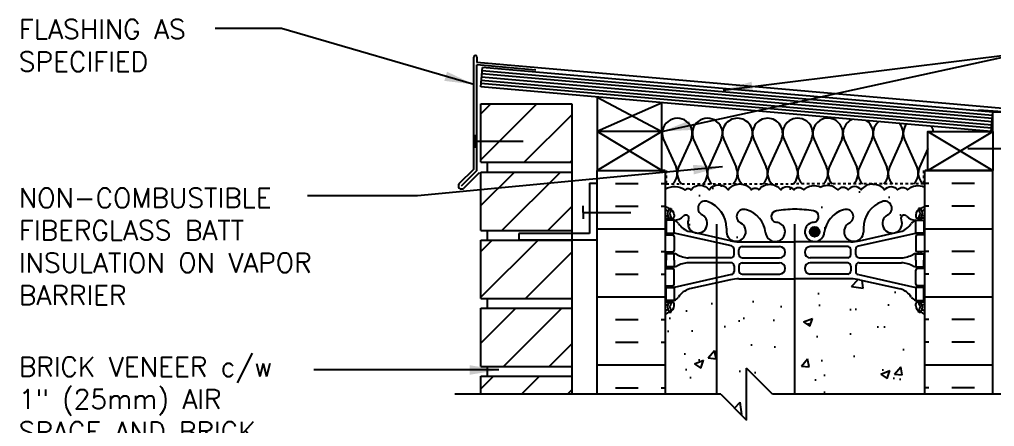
# Model space of a CAD drawing. Header units: inches. Extents: x 188 to 308, y 239 to 325.
# Drawn here: x 251.03 to 288.6, y 309.8 to 325.5 of the extents above; entities that cross this region are included whole.
import ezdxf

# ---------------------------------------------------------------- set-up
doc = ezdxf.new("R2010")
doc.units = ezdxf.units.IN
doc.header["$LTSCALE"] = 0.5
doc.header["$MEASUREMENT"] = 0
doc.linetypes.add('DASHED2', pattern=[0.375, 0.25, -0.125])
for name, color, linetype in [('HATCH', 12, 'Continuous'), ('line25', 2, 'Continuous'), ('LINE3', 3, 'Continuous'), ('LINE50', 5, 'Continuous'), ('LINE9', 9, 'Continuous'), ('TEXT', 4, 'Continuous'), ('Web_Edge', 9, 'Continuous')]:
    doc.layers.add(name, color=color, linetype=linetype)
doc.styles.add('DIM', font='romans.shx', dxfattribs={"width": 0.7})
doc.styles.add('ROMANS', font='romans.shx', dxfattribs={"height": 1.125})
doc.dimstyles.new('ext_12', dxfattribs={"dimscale": 12, "dimtxt": 0.09375, "dimasz": 0.09375, "dimexe": 0.09375, "dimexo": 0.0625, "dimgap": 0.0625, "dimtad": 1, "dimdec": 1, "dimzin": 3, "dimdsep": 46, "dimlunit": 4, "dimtxsty": 'DIM', "dimcen": 0.09, "dimdle": 0.09375, "dimclrt": 4, "dimadec": 0, "dimazin": 0, "dimtfac": 1, "dimtdec": 1, "dimtmove": 2, "dimatfit": 3, "dimfxl": 1, "dimfrac": 2, "dimtolj": 1, "dimtzin": 0, "dimarcsym": 0})

msp = doc.modelspace()

# ---------------------------------------------------------------- hatches: boundary and pattern name
at = {"layer": 'HATCH'}
h = msp.add_hatch(dxfattribs=at)
h.set_pattern_fill('ANSI31', color=256, scale=10, style=0)
h.set_pattern_definition([(45, (270.7593, 311.432), (-0.883883, 0.883883), [])])
h.paths.add_polyline_path([(272.311, 311.739), (268.811, 311.739), (268.811, 311.051), (272.311, 311.051)])
h.paths.add_polyline_path([(272.311, 314.364), (268.811, 314.364), (268.811, 312.114), (272.311, 312.114)])
h.paths.add_polyline_path([(272.311, 316.989), (268.811, 316.989), (268.811, 314.739), (272.311, 314.739)])
h.paths.add_polyline_path([(272.311, 319.614), (268.811, 319.614), (268.811, 317.364), (272.311, 317.364)])
h.paths.add_polyline_path([(272.311, 322.239), (268.811, 322.239), (268.811, 319.989), (272.311, 319.989)])
h.paths.add_polyline_path([(272.313, 303.239), (268.811, 303.239), (268.811, 300.989), (272.314, 300.989)])
h.paths.add_polyline_path([(272.313, 305.864), (268.811, 305.864), (268.811, 303.614), (272.313, 303.614)])
h.paths.add_polyline_path([(272.312, 308.551), (268.811, 308.551), (268.811, 306.239), (272.312, 306.239)])
h.paths.add_polyline_path([(272.313, 284.864), (268.811, 284.864), (268.811, 282.614), (272.312, 282.614)])
h.paths.add_polyline_path([(272.313, 287.489), (268.811, 287.489), (268.811, 285.239), (272.313, 285.239)])
h.paths.add_polyline_path([(272.314, 290.114), (268.811, 290.114), (268.811, 287.864), (272.313, 287.864)])
h.paths.add_polyline_path([(272.314, 292.739), (268.811, 292.739), (268.811, 290.489), (272.314, 290.489)])
h.paths.add_polyline_path([(272.315, 295.364), (268.811, 295.364), (268.811, 293.114), (272.314, 293.114)])
h.paths.add_polyline_path([(272.315, 297.989), (268.811, 297.989), (268.811, 295.739), (272.315, 295.739)])
h.paths.add_polyline_path([(272.314, 300.614), (268.811, 300.614), (268.811, 298.364), (272.315, 298.364)])
h.paths.add_polyline_path([(272.311, 274.364), (268.811, 274.364), (268.811, 272.491), (272.311, 272.491)])
h.paths.add_polyline_path([(272.311, 276.989), (268.811, 276.989), (268.811, 274.739), (272.311, 274.739)])
h.paths.add_polyline_path([(272.312, 279.614), (268.811, 279.614), (268.811, 277.364), (272.311, 277.364)])
h.paths.add_polyline_path([(272.312, 282.239), (270.273, 282.239), (268.811, 282.239), (268.811, 279.989), (272.312, 279.989)])
h = msp.add_hatch(dxfattribs=at)
h.set_pattern_fill('INSUL', color=256, scale=7, style=0)
h.set_pattern_definition([(0, (-2650.2533, -94.703), (0, 2.625), []), (0, (-2650.2533, -93.828), (0, 2.625), [0.875, -0.875]), (0, (-2650.2533, -92.953), (0, 2.625), [0.875, -0.875])])
h.paths.add_polyline_path([(275.908, 319.676), (273.283, 319.676), (273.283, 311.051), (275.908, 311.051)])
h = msp.add_hatch(dxfattribs=at)
h.set_pattern_fill('INSUL', color=256, scale=7, style=0)
h.set_pattern_definition([(180, (3212.0698, -94.703), (0, 2.625), []), (180, (3212.0698, -93.828), (0, 2.625), [0.875, -0.875]), (180, (3212.0698, -92.953), (0, 2.625), [0.875, -0.875])])
h.paths.add_polyline_path([(288.533, 319.676), (285.908, 319.676), (285.908, 311.051), (288.533, 311.051)])
h = msp.add_hatch(dxfattribs=at)
h.set_pattern_fill('AR-CONC', color=256, scale=0.5)
h.set_pattern_definition([(50, (0, 0), (3.5863, -0.31376), [0.375, -4.125]), (355, (0, 0), (-0.693757, 3.76096), [0.3, -3.3]), (100.4514, (0.299, -0.026), (2.892544, 3.4472), [0.3187, -3.50571]), (46.1842, (0, 1), (5.336207, -0.827596), [0.5625, -6.1875]), (96.6356, (0.4447, 0.931), (4.67331, 4.87059), [0.47805, -5.25857]), (351.1842, (0, 1), (4.67331, 4.87059), [0.45, -4.95]), (21, (0.5, 0.75), (2.984535, -2.013094), [0.375, -4.125]), (326, (0.5, 0.75), (1.216577, 3.62575), [0.3, -3.3]), (71.4514, (0.7487, 0.5822), (4.201112, 1.612656), [0.3187, -3.50571]), (37.5, (0, 0), (0.0607993, 1.6644693), [0, -3.26, 0, -3.35, 0, -3.3125]), (7.5, (0, 0), (1.315348, 1.9720586), [0, -1.91, 0, -3.185, 0, -1.2625]), (327.5, (-1.115, 0), (2.669112, -0.1127744), [0, -1.25, 0, -3.9, 0, -5.175]), (317.5, (-1.615, 0), (2.915931, 0.500525), [0, -1.625, 0, -2.59, 0, -3.675])])
h.paths.add_polyline_path([(285.908, 319.027, 0.336749), (285.246, 318.922, 0.520567), (284.859, 318.922, 0.520567), (284.36, 318.922, 0.259173), (283.908, 319.141, 0.259173), (283.457, 318.922, 0.520567), (282.957, 318.922, 0.520567), (282.57, 318.922, 0.336749), (281.908, 319.027, 0.336749), (281.246, 318.922, 0.520567), (280.859, 318.922, 0.520567), (280.36, 318.922, 0.520567), (279.513, 318.922, 0.520567), (279.231, 318.922, 0.520567), (278.336, 318.922, 0.520567), (277.597, 318.922, 0.520567), (276.904, 318.922, 0.520567), (276.683, 318.922, 0.321585), (275.908, 318.947), (275.908, 318.307, 0.088416), (276.054, 318.209), (276.144, 318.209), (276.144, 318.168, -0.249069), (276.254, 317.96), (276.254, 317.893, -0.414214), (276.192, 317.83), (276.144, 317.83), (276.144, 317.76), (276.249, 317.76, 0.231736), (276.607, 317.911, -0.8344), (276.818, 317.786), (276.807, 317.765, 2.155404), (277.345, 317.959, -1), (277.559, 318.47, -0.311223), (278.268, 317.454), (278.267, 317.289, 1.661382), (278.828, 317.642, -1), (279.042, 318.153, -0.30095), (279.778, 317.281, 1.661382), (280.339, 317.633, 0.055617), (280.16, 317.679, -0.843243), (280.194, 318.111, -0.047544), (280.908, 318.176, -0.047544), (281.622, 318.111, -0.843243), (281.656, 317.679, 0.055617), (281.477, 317.633, 1.661382), (282.038, 317.281, -0.30095), (282.774, 318.153, -1), (282.988, 317.642, 1.661382), (283.549, 317.289), (283.549, 317.454, -0.311223), (284.258, 318.47, -1), (284.471, 317.959, 2.155404), (285.01, 317.765), (284.998, 317.786, -0.834375), (285.21, 317.911, 0.23174), (285.567, 317.76), (285.672, 317.76), (285.672, 317.83), (285.625, 317.83, -0.414214), (285.562, 317.893), (285.562, 317.96, -0.249069), (285.672, 318.168), (285.672, 318.209), (285.762, 318.209, 0.08841), (285.908, 318.307)])
h.paths.add_polyline_path([(285.908, 314.114, 0.08841), (285.762, 314.212), (285.672, 314.212), (285.672, 314.253, -0.249069), (285.562, 314.46), (285.562, 314.528, -0.414214), (285.625, 314.59), (285.672, 314.59), (285.672, 314.66), (285.567, 314.66, -0.168672), (285.381, 314.81, 0.17445), (284.974, 315.106), (283.393, 315.459, 0.054974), (283.066, 315.495), (280.908, 315.495), (278.75, 315.495, 0.054974), (278.423, 315.459), (276.843, 315.106, 0.17445), (276.435, 314.81, -0.168672), (276.249, 314.66), (276.144, 314.66), (276.144, 314.59), (276.192, 314.59, -0.414214), (276.254, 314.528), (276.254, 314.46, -0.249069), (276.144, 314.253), (276.144, 314.212), (276.054, 314.212, 0.088416), (275.908, 314.114), (275.908, 311.051), (278.047, 311.051), (279.047, 310.051), (279.047, 312.051), (280.047, 311.051), (285.908, 311.051)])
h.paths.add_polyline_path([(285.908, 308.551), (280.047, 308.551), (279.047, 309.551), (279.047, 307.551), (278.047, 308.551), (275.908, 308.551), (275.908, 305.743, 0.088416), (276.054, 305.646), (276.144, 305.646), (276.144, 305.604, -0.249069), (276.254, 305.397), (276.254, 305.329, -0.414214), (276.192, 305.267), (276.144, 305.267), (276.144, 305.197), (276.249, 305.197, -0.168672), (276.435, 305.047, 0.17445), (276.843, 304.751), (278.423, 304.399, 0.054974), (278.75, 304.362), (280.908, 304.362), (283.066, 304.362, 0.054974), (283.393, 304.399), (284.974, 304.751, 0.17445), (285.381, 305.047, -0.168672), (285.567, 305.197), (285.672, 305.197), (285.672, 305.267), (285.625, 305.267, -0.414214), (285.562, 305.329), (285.562, 305.397, -0.249069), (285.672, 305.604), (285.672, 305.646), (285.762, 305.646, 0.08841), (285.908, 305.743)])
h.paths.add_polyline_path([(285.908, 301.551, 0.08841), (285.762, 301.648), (285.672, 301.648), (285.672, 301.69, -0.249069), (285.562, 301.897), (285.562, 301.964, -0.414214), (285.625, 302.027), (285.672, 302.027), (285.672, 302.097), (285.567, 302.097, 0.231736), (285.21, 301.946, -0.8344), (284.998, 302.071), (285.01, 302.093, 2.155404), (284.471, 301.898, -1), (284.258, 301.387, -0.311223), (283.549, 302.403), (283.549, 302.568, 1.661382), (282.988, 302.215, -1), (282.774, 301.704, -0.307094), (282.036, 302.6, 1.604516), (281.477, 302.224, 0.044004), (281.618, 302.185, -0.921438), (281.622, 301.746, -0.047544), (280.908, 301.681, -0.047544), (280.194, 301.746, -0.921438), (280.198, 302.185, 0.044004), (280.339, 302.224, 1.604516), (279.781, 302.6, -0.307094), (279.042, 301.704, -1), (278.828, 302.215, 1.661382), (278.267, 302.568), (278.268, 302.423, -0.316114), (277.559, 301.387, -1), (277.345, 301.898, 2.135543), (276.805, 302.098, -0.940447), (276.607, 301.946, 0.23174), (276.249, 302.097), (276.144, 302.097), (276.144, 302.027), (276.192, 302.027, -0.414214), (276.254, 301.964), (276.254, 301.897, -0.249069), (276.144, 301.69), (276.144, 301.648), (276.054, 301.648, 0.088416), (275.908, 301.551), (275.908, 299.551), (275.908, 297.551, 0.088416), (276.054, 297.453), (276.144, 297.453), (276.144, 297.412, -0.249069), (276.254, 297.205), (276.273, 297.503), (278.134, 297.503), (278.134, 297.551), (285.908, 297.551)])
h.paths.add_polyline_path([(278.134, 297.503), (276.273, 297.503), (276.273, 295.051), (278.134, 295.051)])
h.paths.add_polyline_path([(280.661, 294.739), (278.75, 294.739, 0.054974), (278.423, 294.703), (276.843, 294.35, 0.17445), (276.435, 294.054, -0.168672), (276.249, 293.905), (276.144, 293.905), (276.144, 293.835), (276.192, 293.835, -0.414214), (276.254, 293.772), (276.254, 293.705, -0.249069), (276.144, 293.497), (276.144, 293.456), (276.054, 293.456, 0.088416), (275.908, 293.358), (275.908, 287.743, 0.088416), (276.054, 287.646), (276.144, 287.646), (276.144, 287.604, -0.249069), (276.254, 287.397), (276.254, 287.329, -0.414214), (276.192, 287.267), (276.144, 287.267), (276.144, 287.197), (276.249, 287.197, -0.168672), (276.435, 287.047, 0.17445), (276.843, 286.751), (278.423, 286.399, 0.054974), (278.75, 286.362), (280.908, 286.362), (283.066, 286.362, 0.054974), (283.393, 286.399), (284.974, 286.751, 0.17445), (285.381, 287.047, -0.168672), (285.567, 287.197), (285.672, 287.197), (285.672, 287.267), (285.625, 287.267, -0.414214), (285.562, 287.329), (285.562, 287.397, -0.249069), (285.672, 287.604), (285.672, 287.646), (285.762, 287.646, 0.08841), (285.908, 287.743), (285.908, 293.358, 0.08841), (285.762, 293.456), (285.672, 293.456), (285.672, 293.497, -0.249069), (285.562, 293.705), (285.562, 293.772, -0.414214), (285.625, 293.835), (285.672, 293.835), (285.672, 293.905), (285.567, 293.905, -0.168672), (285.381, 294.054, 0.17445), (284.974, 294.35), (283.393, 294.703, 0.054974), (283.066, 294.739), (281.161, 294.739), (281.161, 290.999), (281.44, 290.999), (281.44, 290.772), (281.18, 290.772), (280.911, 290.772), (280.383, 290.772), (280.383, 290.999), (280.661, 290.999)])
h.paths.add_polyline_path([(285.908, 283.551, 0.08841), (285.762, 283.648), (285.672, 283.648), (285.672, 283.69, -0.249069), (285.562, 283.897), (285.562, 283.964, -0.414214), (285.625, 284.027), (285.672, 284.027), (285.672, 284.097), (285.567, 284.097, 0.231736), (285.21, 283.946, -0.8344), (284.998, 284.071), (285.01, 284.093, 2.155404), (284.471, 283.898, -1), (284.258, 283.387, -0.311223), (283.549, 284.403), (283.549, 284.568, 1.661382), (282.988, 284.215, -1), (282.774, 283.704, -0.307094), (282.036, 284.6, 1.604516), (281.477, 284.224, 0.044004), (281.618, 284.185, -0.921438), (281.622, 283.746, -0.047544), (280.908, 283.681, -0.047544), (280.194, 283.746, -0.921438), (280.198, 284.185, 0.044004), (280.339, 284.224, 1.604516), (279.781, 284.6, -0.307094), (279.042, 283.704, -1), (278.828, 284.215, 1.661382), (278.267, 284.568), (278.268, 284.423, -0.316114), (277.559, 283.387, -1), (277.345, 283.898, 2.135543), (276.805, 284.098, -0.940447), (276.607, 283.946, 0.23174), (276.249, 284.097), (276.144, 284.097), (276.144, 284.027), (276.192, 284.027, -0.414214), (276.254, 283.964), (276.254, 283.897, -0.249069), (276.144, 283.69), (276.144, 283.648), (276.054, 283.648, 0.088416), (275.908, 283.551), (275.908, 281.551), (275.908, 279.551, 0.088416), (276.054, 279.453), (276.144, 279.453), (276.144, 279.412, -0.249069), (276.254, 279.205), (276.254, 279.137, -0.414214), (276.192, 279.075), (276.144, 279.075), (276.144, 279.005), (276.249, 279.005, 0.231736), (276.607, 279.156, -0.8344), (276.818, 279.03), (276.807, 279.009, 2.155404), (277.345, 279.203, -1), (277.559, 279.714, -0.311223), (278.268, 278.698), (278.267, 278.533, 1.661382), (278.828, 278.886, -1), (279.042, 279.397, -0.307094), (279.781, 278.502, 1.604516), (280.339, 278.877, 0.044004), (280.198, 278.917, -0.921438), (280.194, 279.355, -0.047544), (280.908, 279.42, -0.047544), (281.622, 279.355, -0.921438), (281.618, 278.917, 0.044004), (281.477, 278.877, 1.604516), (282.036, 278.502, -0.307094), (282.774, 279.397, -1), (282.988, 278.886, 1.661382), (283.549, 278.533), (283.549, 278.679, -0.316114), (284.258, 279.714, -1), (284.471, 279.203, 2.135543), (285.012, 279.004, -0.940447), (285.21, 279.156, 0.23174), (285.567, 279.005), (285.672, 279.005), (285.672, 279.075), (285.625, 279.075, -0.414214), (285.562, 279.137), (285.562, 279.205, -0.249069), (285.672, 279.412), (285.672, 279.453), (285.762, 279.453, 0.08841), (285.908, 279.551), (285.908, 281.551)])
h.paths.add_polyline_path([(285.908, 275.358, 0.08841), (285.762, 275.456), (285.672, 275.456), (285.672, 275.497, -0.249069), (285.562, 275.705), (285.562, 275.772, -0.414214), (285.625, 275.835), (285.672, 275.835), (285.672, 275.905), (285.567, 275.905, -0.168672), (285.381, 276.054, 0.17445), (284.974, 276.35), (283.393, 276.703, 0.054974), (283.066, 276.739), (280.908, 276.739), (278.75, 276.739, 0.054974), (278.423, 276.703), (276.843, 276.35, 0.17445), (276.435, 276.054, -0.168672), (276.249, 275.905), (276.144, 275.905), (276.144, 275.835), (276.192, 275.835, -0.414214), (276.254, 275.772), (276.254, 275.705, -0.249069), (276.144, 275.497), (276.144, 275.456), (276.054, 275.456, 0.088416), (275.908, 275.358), (275.908, 272.491), (277.564, 272.491), (278.564, 273.491), (278.564, 272.491), (278.564, 271.491), (279.564, 272.491), (285.908, 272.491)])
at = {"layer": 'LINE3'}
h = msp.add_hatch(color=256, dxfattribs=at)
h.paths.add_polyline_path([(281.849, 317.343, 0.831395), (281.48, 317.343)])
h.paths.add_polyline_path([(281.852, 317.308, 0.045935), (281.849, 317.343), (281.48, 317.343, 0.045935), (281.477, 317.308, 1)])

# ---------------------------------------------------------------- linework, layer by layer
at = {"layer": 'HATCH'}
for p, q in [((268.533, 319.727), (268.533, 324.048)), ((268.658, 324.048), (268.658, 323.837)), ((289.624, 322.003), (268.658, 323.837)), ((268.658, 319.676), (268.658, 323.745)), ((270.923, 323.547), (268.658, 323.745)), ((288.522, 321.798), (268.857, 323.519)), ((288.489, 321.425), (268.824, 323.145)), ((288.5, 321.549), (268.835, 323.27)), ((288.511, 321.674), (268.846, 323.394)), ((288.478, 321.3), (268.813, 323.021)), ((273.283, 322.504), (275.783, 321.176)), ((275.798, 322.284), (273.283, 321.176)), ((289.283, 321.91), (287.976, 322.001)), ((275.783, 319.676), (273.283, 321.176)), ((275.783, 321.176), (273.283, 319.676)), ((286.033, 319.676), (288.533, 321.176)), ((286.033, 321.176), (288.533, 319.676)), ((275.846, 320.872), (276.326, 319.799)), ((276.905, 320.873), (276.426, 319.799)), ((277.005, 320.872), (277.485, 319.799)), ((278.064, 320.873), (277.585, 319.799)), ((278.165, 320.872), (278.644, 319.799)), ((279.224, 320.872), (278.745, 319.799)), ((279.326, 320.872), (279.805, 319.799)), ((280.385, 320.872), (279.906, 319.799)), ((280.487, 320.872), (280.966, 319.799)), ((281.547, 320.872), (281.067, 319.799)), ((281.648, 320.872), (282.128, 319.799)), ((282.708, 320.872), (282.228, 319.799)), ((282.809, 320.872), (283.289, 319.799)), ((283.869, 320.872), (283.389, 319.799)), ((283.97, 320.872), (284.45, 319.799)), ((285.03, 320.872), (284.55, 319.799)), ((285.131, 320.872), (285.61, 319.799)), ((286.033, 320.52), (285.711, 319.799)), ((268.533, 319.727), (267.965, 319.159)), ((268.658, 319.676), (268.053, 319.07)), ((268.747, 319.587), (268.141, 318.982))]:
    msp.add_line(p, q, dxfattribs=at)
at = {"layer": 'HATCH', "color": 6, "linetype": 'DASHED2', "ltscale": 0.5}
for points in [[(274.596, 319.676), (275.952, 319.676), (275.952, 319.155), (280.908, 319.155)], [(287.221, 319.676), (285.864, 319.676), (285.864, 319.155), (280.908, 319.155)]]:
    msp.add_lwpolyline(points, dxfattribs=at)
at = {"layer": 'HATCH'}
for points in [[(275.908, 318.947, -0.321585), (276.683, 318.922, -0.520567), (276.904, 318.922, -0.520567), (277.597, 318.922, -0.520567), (278.336, 318.922, -0.520567), (279.231, 318.922, -0.520567), (279.513, 318.922, -0.520567), (280.36, 318.922, -0.520567), (280.859, 318.922, -0.520567), (281.246, 318.922, -0.336749), (281.908, 319.027)], [(283.908, 319.141, 0.259173), (283.457, 318.922, 0.520567), (282.957, 318.922, 0.520567), (282.57, 318.922, 0.336749), (281.908, 319.027)], [(283.908, 319.141, -0.259173), (284.36, 318.922, -0.520567), (284.859, 318.922, -0.520567), (285.246, 318.922, -0.336749), (285.908, 319.027)]]:
    msp.add_lwpolyline(points, format="xyb", dxfattribs=at)
for centre, radius, start, end in [((268.596, 324.048), 0.0625, 0, 180), ((276.376, 321.109), 0.58, 335.9664, 204.0694), ((277.535, 321.109), 0.58, 335.9664, 204.0694), ((278.691, 321.109), 0.577, 89.6769, 204.2169), ((278.698, 321.109), 0.577, 335.7834, 90.4023), ((279.852, 321.109), 0.577, 89.5977, 204.2166), ((279.859, 321.109), 0.577, 335.7831, 90.3231), ((281.016, 321.109), 0.579, 64.3407, 204.1188), ((281.02, 321.109), 0.577, 335.7831, 64.7825), ((282.177, 321.109), 0.58, 44.4136, 204.1148), ((283.339, 321.109), 0.58, 112.8767, 204.1145), ((283.339, 321.109), 0.58, 335.8855, 57.1233), ((284.5, 321.109), 0.58, 129.794, 204.1145), ((282.182, 321.109), 0.577, 335.7831, 44.7269), ((284.5, 321.109), 0.58, 335.8855, 40.206), ((285.661, 321.109), 0.58, 142.6335, 204.1145), ((285.661, 321.109), 0.58, 6.5658, 27.3665), ((275.796, 319.562), 0.58, 315.3149, 24.0694), ((276.956, 319.562), 0.58, 155.9664, 224.6851), ((276.955, 319.562), 0.58, 315.3149, 24.0694), ((278.115, 319.562), 0.58, 155.9664, 224.6851), ((278.115, 319.562), 0.58, 315.3149, 24.0694), ((279.274, 319.562), 0.58, 155.9306, 224.6851), ((279.276, 319.562), 0.58, 315.3149, 24.0694), ((280.435, 319.562), 0.58, 155.9306, 224.6851), ((280.437, 319.562), 0.58, 315.3149, 24.0694), ((281.597, 319.562), 0.58, 155.9306, 224.6851), ((281.598, 319.562), 0.58, 315.3149, 24.0694), ((282.758, 319.562), 0.58, 155.9306, 224.6851), ((282.759, 319.562), 0.58, 315.3149, 24.0694), ((283.919, 319.562), 0.58, 155.9306, 224.6851), ((283.92, 319.562), 0.58, 315.3149, 24.0694), ((285.08, 319.562), 0.58, 155.9306, 224.6851), ((285.081, 319.562), 0.58, 315.3149, 24.0694), ((286.241, 319.562), 0.58, 155.9306, 224.6851), ((268.068, 319.086), 0.127, 144.7902, 305.2098), ((276.955, 319.562), 0.58, 270, 270.0458), ((276.956, 319.562), 0.58, 269.9771, 270), ((279.274, 319.562), 0.58, 270, 273.6965), ((279.276, 319.562), 0.58, 280.1122, 281.3565), ((285.593, 319.562), 0.58, 297.6798, 302.977)]:
    msp.add_arc(centre, radius, start, end, dxfattribs=at)
at = {"layer": 'line25'}
for p, q in [((268.802, 322.896), (268.868, 323.643)), ((288.533, 321.923), (268.868, 323.643)), ((288.467, 321.176), (268.802, 322.896)), ((273.283, 322.504), (273.283, 319.676)), ((275.783, 319.676), (275.783, 322.285)), ((268.811, 319.989), (268.811, 322.239)), ((268.811, 322.239), (272.311, 322.239)), ((272.311, 322.239), (272.311, 311.051)), ((288.467, 321.176), (288.533, 321.923)), ((288.533, 321.176), (288.533, 321.927)), ((289.033, 321.927), (288.533, 321.927)), ((275.783, 321.176), (273.283, 321.176)), ((268.811, 319.989), (272.311, 319.989)), ((269.061, 319.614), (269.061, 319.989)), ((269.061, 319.614), (269.061, 319.989)), ((273.283, 319.676), (275.783, 319.676)), ((275.908, 319.676), (275.783, 319.676)), ((275.908, 319.676), (275.908, 311.051)), ((285.908, 319.676), (286.033, 319.676)), ((285.908, 311.051), (285.908, 319.676)), ((268.811, 319.614), (272.311, 319.614)), ((268.811, 317.364), (268.811, 319.614)), ((268.811, 317.364), (272.311, 317.364)), ((269.061, 316.989), (269.061, 317.364)), ((269.061, 316.989), (269.061, 317.364)), ((268.811, 314.739), (268.811, 316.989)), ((268.811, 316.989), (272.311, 316.989)), ((268.811, 314.739), (272.311, 314.739)), ((269.061, 314.364), (269.061, 314.739)), ((269.061, 314.364), (269.061, 314.739)), ((268.811, 312.114), (268.811, 314.364)), ((268.811, 314.364), (272.311, 314.364)), ((268.811, 312.114), (272.311, 312.114)), ((269.061, 311.739), (269.061, 312.114)), ((269.061, 311.739), (269.061, 312.114)), ((268.811, 311.051), (268.811, 311.739)), ((268.811, 311.739), (272.311, 311.739))]:
    msp.add_line(p, q, dxfattribs=at)
msp.add_lwpolyline([(288.533, 321.176), (288.533, 319.676), (286.033, 319.676), (286.033, 321.176)], close=True, dxfattribs=at)
at = {"layer": 'LINE3'}
for p, q in [((277.885, 317.607), (277.885, 311.051)), ((280.894, 317.607), (280.894, 311.051))]:
    msp.add_line(p, q, dxfattribs=at)
msp.add_circle((281.664, 317.308), 0.188, dxfattribs=at)
at = {"layer": 'LINE50'}
for p, q in [((273.283, 319.676), (275.908, 319.676)), ((273.283, 311.051), (273.283, 319.676)), ((285.908, 319.676), (288.533, 319.676)), ((288.533, 311.051), (288.533, 319.676))]:
    msp.add_line(p, q, dxfattribs=at)
at = {"layer": 'LINE9'}
for p, q in [((268.589, 320.801), (268.589, 321.051)), ((268.589, 320.801), (270.435, 320.801)), ((268.589, 320.801), (268.589, 320.551)), ((289.411, 320.505), (287.565, 320.505)), ((272.995, 319.181), (272.995, 317.244)), ((272.995, 319.181), (273.245, 319.181)), ((272.745, 318.056), (272.745, 318.306)), ((272.745, 318.056), (274.591, 318.056)), ((272.745, 318.056), (272.745, 317.806)), ((272.995, 317.244), (270.273, 317.244)), ((270.273, 317.244), (270.273, 316.994)), ((270.273, 316.994), (273.273, 316.994)), ((279.047, 310.051), (279.047, 312.051)), ((280.047, 311.051), (279.047, 312.051)), ((278.047, 311.051), (267.811, 311.051)), ((278.047, 311.051), (279.047, 310.051)), ((290.283, 311.051), (280.047, 311.051))]:
    msp.add_line(p, q, dxfattribs=at)
at = {"layer": 'Web_Edge'}
for p, q in [((276.054, 318.209), (276.144, 318.209)), ((276.144, 318.209), (276.144, 318.168)), ((285.762, 318.209), (285.672, 318.209)), ((285.672, 318.209), (285.672, 318.168)), ((275.908, 317.93), (275.986, 317.93)), ((275.908, 317.83), (276.192, 317.83)), ((276.054, 317.83), (276.054, 317.76)), ((276.144, 317.83), (276.144, 317.76)), ((276.254, 317.96), (276.254, 317.893)), ((276.807, 317.765), (276.818, 317.786)), ((285.01, 317.765), (284.998, 317.786)), ((285.562, 317.96), (285.562, 317.893)), ((285.908, 317.83), (285.625, 317.83)), ((285.672, 317.83), (285.672, 317.76)), ((285.762, 317.83), (285.762, 317.76)), ((285.908, 317.93), (285.83, 317.93)), ((278.268, 317.454), (278.267, 317.289)), ((283.549, 317.454), (283.549, 317.289)), ((275.908, 317.19), (276.192, 317.19)), ((276.054, 317.26), (276.054, 317.19)), ((276.144, 317.26), (276.144, 317.19)), ((278.467, 316.764), (276.249, 317.26)), ((276.254, 317.128), (276.254, 316.593)), ((278.423, 316.962), (276.843, 317.315)), ((283.35, 316.764), (285.567, 317.26)), ((283.393, 316.962), (284.974, 317.315)), ((285.562, 317.128), (285.562, 316.593)), ((285.908, 317.19), (285.625, 317.19)), ((285.672, 317.26), (285.672, 317.19)), ((285.762, 317.26), (285.762, 317.19)), ((278.75, 316.926), (280.908, 316.926)), ((278.877, 316.739), (280.316, 316.739)), ((283.066, 316.926), (280.908, 316.926)), ((282.939, 316.739), (281.5, 316.739)), ((275.908, 316.53), (276.192, 316.53)), ((276.054, 316.53), (276.054, 316.46)), ((276.144, 316.53), (276.144, 316.46)), ((278.439, 316.305), (276.802, 316.305)), ((278.564, 316.43), (278.564, 316.642)), ((278.752, 316.43), (278.752, 316.614)), ((278.877, 316.305), (280.316, 316.305)), ((282.939, 316.305), (281.5, 316.305)), ((283.064, 316.43), (283.064, 316.614)), ((283.252, 316.43), (283.252, 316.642)), ((283.377, 316.305), (285.015, 316.305)), ((285.908, 316.53), (285.625, 316.53)), ((285.672, 316.53), (285.672, 316.46)), ((285.762, 316.53), (285.762, 316.46)), ((276.054, 315.89), (276.054, 315.96)), ((276.144, 315.89), (276.144, 315.96)), ((278.439, 316.116), (276.802, 316.116)), ((278.564, 315.991), (278.564, 315.779)), ((278.752, 315.99), (278.752, 315.806)), ((278.877, 316.115), (280.316, 316.115)), ((282.939, 316.115), (281.5, 316.115)), ((283.064, 315.99), (283.064, 315.806)), ((283.252, 315.991), (283.252, 315.779)), ((283.377, 316.116), (285.015, 316.116)), ((285.672, 315.89), (285.672, 315.96)), ((285.762, 315.89), (285.762, 315.96)), ((275.908, 315.89), (276.192, 315.89)), ((278.467, 315.657), (276.249, 315.16)), ((276.254, 315.293), (276.254, 315.828)), ((278.877, 315.681), (280.316, 315.681)), ((282.939, 315.681), (281.5, 315.681)), ((283.35, 315.657), (285.567, 315.16)), ((285.562, 315.293), (285.562, 315.828)), ((285.908, 315.89), (285.625, 315.89)), ((275.908, 315.23), (276.192, 315.23)), ((276.054, 315.16), (276.054, 315.23)), ((276.144, 315.16), (276.144, 315.23)), ((278.423, 315.459), (276.843, 315.106)), ((278.75, 315.495), (280.908, 315.495)), ((283.066, 315.495), (280.908, 315.495)), ((283.393, 315.459), (284.974, 315.106)), ((285.908, 315.23), (285.625, 315.23)), ((285.672, 315.16), (285.672, 315.23)), ((285.762, 315.16), (285.762, 315.23)), ((275.908, 314.59), (276.192, 314.59)), ((275.908, 314.49), (275.986, 314.49)), ((276.054, 314.59), (276.054, 314.66)), ((276.144, 314.59), (276.144, 314.66)), ((276.254, 314.46), (276.254, 314.528)), ((285.562, 314.46), (285.562, 314.528)), ((285.908, 314.59), (285.625, 314.59)), ((285.672, 314.59), (285.672, 314.66)), ((285.762, 314.59), (285.762, 314.66)), ((285.908, 314.49), (285.83, 314.49)), ((276.054, 314.212), (276.144, 314.212)), ((276.144, 314.212), (276.144, 314.253)), ((285.672, 314.212), (285.672, 314.253)), ((285.762, 314.212), (285.672, 314.212))]:
    msp.add_line(p, q, dxfattribs=at)
for points in [[(275.949, 317.26), (276.249, 317.26), (276.249, 317.76), (275.949, 317.76)], [(285.867, 317.26), (285.567, 317.26), (285.567, 317.76), (285.867, 317.76)], [(275.949, 315.16), (276.249, 315.16), (276.249, 314.66), (275.949, 314.66)], [(285.867, 315.16), (285.567, 315.16), (285.567, 314.66), (285.867, 314.66)]]:
    msp.add_lwpolyline(points, close=True, dxfattribs=at)
for points in [[(276.249, 316.21), (276.249, 316.46), (275.949, 316.46), (275.949, 316.21)], [(285.567, 316.21), (285.567, 316.46), (285.867, 316.46), (285.867, 316.21)], [(276.249, 316.21), (276.249, 315.96), (275.949, 315.96), (275.949, 316.21)], [(285.567, 316.21), (285.567, 315.96), (285.867, 315.96), (285.867, 316.21)]]:
    msp.add_lwpolyline(points, dxfattribs=at)
for centre, radius, start, end in [((276.254, 318.668), 0.5, 226.2109, 250.5288), ((276.254, 318.668), 0.6, 234.7832, 245.0748), ((276.248, 318.015), 0.25, 140.1145, 222.4609), ((276.09, 318.146), 0.045, 321.448, 139.1879), ((276.004, 317.96), 0.25, 0, 70.5288), ((277.452, 318.215), 0.277, 67.32, 247.32), ((277.176, 317.448), 1.092, 0.3332, 69.4825), ((278.935, 317.897), 0.277, 67.32, 247.32), ((278.751, 317.161), 1.034, 6.6669, 73.6635), ((280.891, 314.399), 3.777, 89.7394, 100.6275), ((280.925, 314.399), 3.777, 79.3725, 90.2606), ((283.065, 317.161), 1.034, 106.3365, 173.3331), ((282.881, 317.897), 0.277, 292.68, 112.68), ((284.64, 317.448), 1.092, 110.5175, 179.6668), ((284.364, 318.215), 0.277, 292.68, 112.68), ((285.812, 317.96), 0.25, 109.4712, 180), ((285.726, 318.146), 0.045, 40.8121, 218.552), ((285.562, 318.668), 0.5, 289.4712, 313.7878), ((285.569, 318.015), 0.25, 317.5391, 39.8855), ((285.562, 318.668), 0.6, 294.9252, 305.2168), ((275.986, 317.95), 0.0196, 269.4032, 15.4901), ((275.992, 318.105), 0.021, 343.464, 63.9957), ((276.097, 317.877), 0.045, 222.4609, 42.4609), ((276.248, 318.015), 0.16, 140.0001, 222.4609), ((276.192, 317.893), 0.0625, 270, 0), ((276.274, 318.201), 0.441, 266.7976, 318.9873), ((276.701, 317.829), 0.125, 339.6243, 138.9873), ((277.158, 317.634), 0.375, 159.6243, 60.0685), ((280.214, 317.892), 0.22, 95.1835, 255.7396), ((281.602, 317.892), 0.22, 284.2604, 84.8165), ((284.658, 317.634), 0.375, 119.9315, 20.3757), ((285.115, 317.829), 0.125, 41.0127, 200.3757), ((285.543, 318.201), 0.441, 221.0127, 273.2024), ((285.625, 317.893), 0.0625, 180, 270), ((285.72, 317.877), 0.045, 137.5391, 317.5391), ((285.569, 318.015), 0.16, 317.5391, 39.9999), ((285.824, 318.105), 0.021, 116.0043, 196.536), ((285.83, 317.95), 0.0196, 164.5099, 270.5968), ((276.127, 317.418), 0.364, 34.9775, 70.3387), ((277.05, 318.029), 0.743, 212.7919, 253.8107), ((278.641, 317.317), 0.375, 184.2448, 60.0685), ((280.152, 317.308), 0.375, 184.2448, 60.0685), ((280.046, 316.853), 0.834, 69.3729, 82.1063), ((281.664, 317.308), 0.375, 119.9315, 355.7552), ((281.771, 316.853), 0.834, 97.8937, 110.6271), ((283.175, 317.317), 0.375, 119.9315, 355.7552), ((284.767, 318.029), 0.743, 286.1893, 327.2081), ((285.69, 317.418), 0.364, 109.6613, 145.0225), ((276.192, 317.128), 0.0625, 0, 90), ((285.625, 317.128), 0.0625, 90, 180), ((278.75, 318.426), 1.5, 257.4135, 270), ((278.439, 316.642), 0.125, 0, 77.3767), ((278.877, 316.614), 0.125, 90, 180), ((280.316, 316.522), 0.217, 270, 90), ((281.5, 316.522), 0.217, 90, 270), ((282.939, 316.614), 0.125, 0, 90), ((283.066, 318.426), 1.5, 270, 282.5865), ((283.377, 316.642), 0.125, 102.6233, 180), ((276.192, 316.593), 0.0625, 270, 0), ((276.245, 316.242), 0.219, 60.4937, 88.92), ((276.891, 317.471), 1.17, 242.6365, 265.6505), ((278.439, 316.43), 0.125, 270, 0), ((278.877, 316.43), 0.125, 180, 270), ((282.939, 316.43), 0.125, 270, 360), ((283.377, 316.43), 0.125, 180, 270), ((284.926, 317.471), 1.17, 274.3495, 297.3635), ((285.571, 316.242), 0.219, 91.08, 119.5063), ((285.625, 316.593), 0.0625, 180, 270), ((276.245, 316.179), 0.219, 271.08, 299.5063), ((276.891, 314.949), 1.17, 94.3495, 117.3635), ((278.439, 315.991), 0.125, 0, 90), ((278.877, 315.99), 0.125, 90, 180), ((280.316, 315.898), 0.217, 270, 90), ((281.5, 315.898), 0.217, 90, 270), ((282.939, 315.99), 0.125, 0, 90), ((283.377, 315.991), 0.125, 90, 180), ((284.926, 314.949), 1.17, 62.6365, 85.6505), ((285.571, 316.179), 0.219, 240.4937, 268.92), ((276.192, 315.828), 0.0625, 0, 90), ((278.439, 315.779), 0.125, 282.6233, 0), ((278.877, 315.806), 0.125, 180, 270), ((282.939, 315.806), 0.125, 270, 0), ((283.377, 315.779), 0.125, 180, 257.3767), ((285.625, 315.828), 0.0625, 90, 180), ((276.192, 315.293), 0.0625, 270, 0), ((278.75, 313.995), 1.5, 90, 102.5865), ((283.066, 313.995), 1.5, 77.4135, 90), ((285.625, 315.293), 0.0625, 180, 270), ((276.127, 315.003), 0.364, 289.6613, 325.0225), ((277.05, 314.392), 0.743, 106.1893, 147.2081), ((284.767, 314.392), 0.743, 32.7919, 73.8107), ((285.69, 315.003), 0.364, 214.9775, 250.3387), ((275.986, 314.471), 0.0196, 344.5099, 90.5968), ((276.248, 314.406), 0.25, 137.5391, 219.8855), ((276.097, 314.544), 0.045, 317.5391, 137.5391), ((276.248, 314.406), 0.16, 137.5391, 219.9999), ((276.004, 314.46), 0.25, 289.4712, 360), ((276.192, 314.528), 0.0625, 360, 90), ((285.625, 314.528), 0.0625, 90, 180), ((285.812, 314.46), 0.25, 180, 250.5288), ((285.72, 314.544), 0.045, 42.4609, 222.4609), ((285.569, 314.406), 0.16, 320.0001, 42.4609), ((285.569, 314.406), 0.25, 320.1145, 42.4609), ((285.83, 314.471), 0.0196, 89.4032, 195.4901), ((276.254, 313.753), 0.6, 114.9252, 125.2168), ((276.254, 313.753), 0.5, 109.4712, 133.7891), ((275.992, 314.316), 0.021, 296.0043, 16.536), ((276.09, 314.275), 0.045, 220.8121, 38.552), ((285.726, 314.275), 0.045, 141.448, 319.1879), ((285.562, 313.753), 0.5, 46.2122, 70.5288), ((285.824, 314.316), 0.021, 163.464, 243.9957), ((285.562, 313.753), 0.6, 54.7842, 65.0748)]:
    msp.add_arc(centre, radius, start, end, dxfattribs=at)
for points in [[(278.752, 316.435), (278.752, 316.609)], [(283.064, 316.435), (283.064, 316.609)], [(278.752, 315.985), (278.752, 315.811)], [(283.064, 315.985), (283.064, 315.811)]]:
    msp.add_open_spline(points, degree=1, dxfattribs=at)

# ---------------------------------------------------------------- texts
at = {"layer": 'TEXT', "char_height": 0.75, "attachment_point": 1, "style": 'ROMANS'}
for s, insert, width in [('FLASHING AS \\PSPECIFIED', (251.007, 325.496), 8.7776), ('NON-COMBUSTIBLE\\PFIBERGLASS BATT INSULATION ON VAPOR BARRIER', (251.007, 318.99), 12.44051), ('BRICK VENEER c/w^I\\P1" (25mm) AIR SPACE AND BRICK TIES', (251.002, 312.481), 12.44051)]:
    msp.add_mtext(s, dxfattribs=dict(at, insert=insert, width=width))

# ---------------------------------------------------------------- leaders
at = {"layer": 'TEXT'}
for points, override in [([(268.533, 322.991), (261.131, 325.143), (258.57, 325.143)], {"dimgap": 0.0625, "dimtad": 0}), ([(275.783, 321.176), (289.702, 324.212)], {"dimgap": 0.0625, "dimtad": 0}), ([(278.146, 322.776), (289.702, 324.212), (294.791, 324.212)], {"dimgap": 0.0625, "dimtad": 0}), ([(278.115, 319.812), (266.367, 318.695), (262.127, 318.695)], {"dimtad": 0})]:
    msp.add_leader(points, dimstyle='ext_12', override=override, dxfattribs=at)
at = {"layer": 'TEXT', "color": 4}
msp.add_leader([(269.5, 311.98), (262.376, 311.98)], dimstyle='ext_12', override={"dimgap": 0.0625, "dimtad": 0}, dxfattribs=at)

doc.saveas('drawing.dxf')
